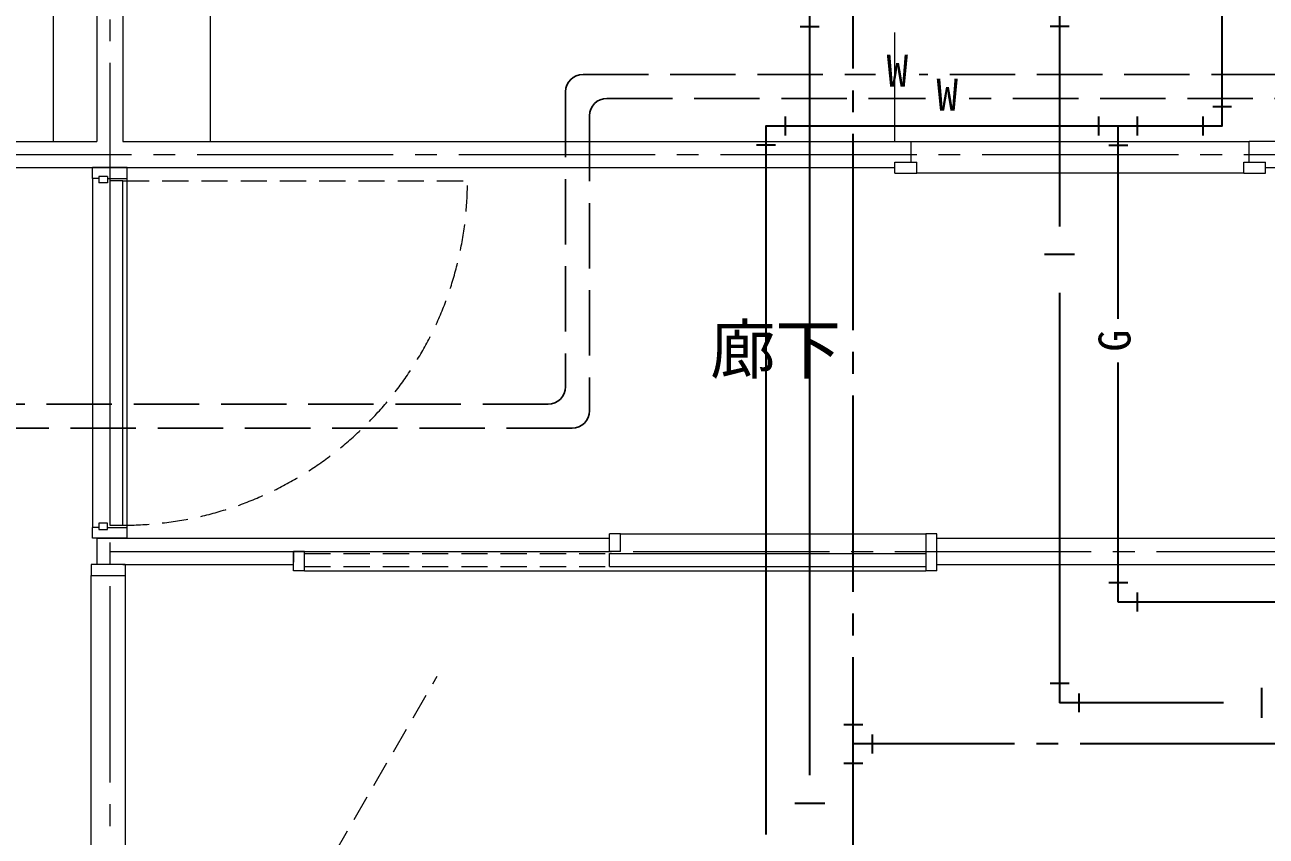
# Model space of a CAD drawing. Units: millimetres at full size, sheet at 1:50; details may follow other scales. Extents: x -9674 to 9699, y -6794 to 6791.
# Drawn here: x -1087 to 1759, y -1044 to 817 of the extents above; entities that cross this region are included whole.
import ezdxf
from ezdxf.enums import TextEntityAlignment as Align

# ---------------------------------------------------------------- set-up
doc = ezdxf.new("R2010")
doc.units = ezdxf.units.MM
doc.header["$LTSCALE"] = 50
for name, pattern in [('CHAIN1', [8, 5, -1, 1, -1]), ('CHAIN2', [12, 9, -1, 1, -1]), ('DASHED1', [1.8, 1.2, -0.6]), ('DASHED3', [4, 3, -1])]:
    doc.linetypes.add(name, pattern=pattern)
for name, color, linetype, lineweight in [('1-0_芯', 134, 'DASHED1', 9), ('1-2_間仕切', 134, 'Continuous', 9), ('1-3_建具', 134, 'Continuous', 9), ('1-4_仕上げ', 134, 'Continuous', 9), ('1-5_設備', 134, 'Continuous', 9), ('1-D_記号', 134, 'CHAIN1', 9), ('2-2', 5, 'DASHED3', 25), ('2-3_建具', 4, 'Continuous', 35), ('2-9_金物', 1, 'CHAIN2', 35), ('2-A_文字', 6, 'Continuous', 35), ('2-C', 2, 'DASHED1', 25)]:
    doc.layers.add(name, color=color, linetype=linetype, lineweight=lineweight)
doc.layers.add('1-A_文字', color=134, linetype='Continuous')
doc.styles.add('ＭＳ ゴシック', font='')
doc.styles.get('ＭＳ ゴシック').set_extended_font_data('MS Gothic')

msp = doc.modelspace()

# ---------------------------------------------------------------- linework, layer by layer
at = {"layer": '1-0_芯', "linetype": 'CHAIN2'}
for p, q in [((-892.5, 4329.12), (-892.5, -3890.88)), ((-8492.5, 519.12), (3087.5, 519.12)), ((-892.5, -390.88), (2687.5, -390.88))]:
    msp.add_line(p, q, dxfattribs=at)
at = {"layer": '1-2_間仕切'}
for p, q in [((-922.5, 3204.12), (-922.5, 549.12)), ((-862.5, 1839.12), (-862.5, 549.12)), ((-1332.5, 549.12), (-922.5, 549.12)), ((-862.5, 549.12), (945, 549.12)), ((945, 501.62), (945, 549.12)), ((1720, 501.62), (1720, 549.12)), ((2260, 549.12), (1720, 549.12)), ((-1332.5, 489.12), (907.5, 489.12)), ((1757.5, 489.12), (2312.5, 489.12)), ((-922.5, -360.88), (253.5, -360.88)), ((-922.5, -360.88), (-922.5, -420.88)), ((1003.5, -360.88), (1887.5, -360.88)), ((-446.5, -390.88), (253.5, -390.88)), ((-862.5, -420.88), (-471.5, -420.88)), ((1003.5, -420.88), (1857.5, -420.88))]:
    msp.add_line(p, q, dxfattribs=at)
at = {"layer": '1-3_建具'}
for p, q in [((945, 549.12), (1720, 549.12)), ((-932.5, 464.12), (-932.5, 489.12)), ((907.5, 476.62), (907.5, 501.62)), ((907.5, 501.62), (957.5, 501.62)), ((957.5, 476.62), (957.5, 501.62)), ((1707.5, 476.62), (1707.5, 501.62)), ((1707.5, 501.62), (1757.5, 501.62)), ((1757.5, 476.62), (1757.5, 501.62)), ((-917.5, 464.12), (-932.5, 464.12)), ((-932.5, 464.12), (-932.5, -335.88)), ((-917.5, 469.12), (-917.5, 454.12)), ((-897.5, 469.12), (-917.5, 469.12)), ((-897.5, 469.12), (-897.5, 454.12)), ((-897.5, 464.12), (-852.5, 464.12)), ((-862.5, 459.12), (-892.5, 459.12)), ((-892.5, 459.12), (-892.5, -330.88)), ((-862.5, -330.88), (-862.5, 459.12)), ((907.5, 476.62), (957.5, 476.62)), ((1707.5, 476.62), (957.5, 476.62)), ((1707.5, 476.62), (1757.5, 476.62)), ((-897.5, 454.12), (-917.5, 454.12)), ((-932.5, -360.88), (-932.5, -335.88)), ((-917.5, -335.88), (-932.5, -335.88)), ((-917.5, -325.88), (-917.5, -340.88)), ((-897.5, -325.88), (-917.5, -325.88)), ((-917.5, -340.88), (-897.5, -340.88)), ((-897.5, -340.88), (-897.5, -325.88)), ((-892.5, -330.88), (-862.5, -330.88)), ((-852.5, -360.88), (-852.5, -335.88)), ((-852.5, -360.88), (-932.5, -360.88)), ((253.5, -390.88), (253.5, -350.88)), ((278.5, -350.88), (253.5, -350.88)), ((1003.5, -350.88), (978.5, -350.88)), ((978.5, -350.88), (978.5, -415.88)), ((1003.5, -435.88), (1003.5, -350.88)), ((-446.5, -435.88), (-446.5, -390.88)), ((278.5, -390.88), (253.5, -390.88)), ((253.5, -425.88), (253.5, -395.88)), ((253.5, -395.88), (978.5, -395.88)), ((978.5, -395.88), (978.5, -425.88)), ((978.5, -395.88), (978.5, -425.88)), ((978.5, -395.88), (978.5, -435.88)), ((-935, -420.88), (-935, -445.88)), ((-857, -420.88), (-935, -420.88)), ((-857, -420.88), (-857, -445.88)), ((253.5, -425.88), (978.5, -425.88)), ((-935, -445.88), (-857, -445.88)), ((-935, -1845.88), (-935, -445.88)), ((-857, -445.88), (-857, -1845.88)), ((-446.5, -435.88), (-471.5, -435.88)), ((-446.5, -435.88), (978.5, -435.88)), ((1003.5, -435.88), (978.5, -435.88))]:
    msp.add_line(p, q, dxfattribs=at)
at = {"layer": '1-3_建具', "linetype": 'DASHED1'}
for p, q in [((-862.5, 459.12), (-72.5, 459.12)), ((-446.5, -395.88), (253.5, -395.88)), ((-446.5, -425.88), (253.5, -425.88))]:
    msp.add_line(p, q, dxfattribs=at)
at = {"layer": '1-3_建具'}
for points in [[(-852.5, 464.12), (-852.5, 489.12), (-932.5, 489.12)], [(-897.5, -335.88), (-852.5, -335.88), (-852.5, 464.12)], [(278.5, -390.88), (278.5, -350.88), (978.5, -350.88)], [(-446.5, -435.88), (-446.5, -390.88), (-471.5, -390.88)], [(-471.5, -435.88), (-471.5, -390.88), (-471.5, -415.88)]]:
    msp.add_lwpolyline(points, dxfattribs=at)
at = {"layer": '1-3_建具', "linetype": 'DASHED1'}
msp.add_arc((-862.5, 459.12), 790, 270, 360, dxfattribs=at)
at = {"layer": '1-4_仕上げ'}
msp.add_line((-1022.5, 2274.12), (-1022.5, 549.12), dxfattribs=at)
at = {"layer": '1-5_設備'}
msp.add_line((-662.5, 1839.12), (-662.5, 549.12), dxfattribs=at)
at = {"layer": '1-D_記号'}
msp.add_line((907.5, 549.12), (907.5, 1839.12), dxfattribs=at)
at = {"layer": '2-2'}
for p, q in [((192.39, 702.92), (863.31, 702.92)), ((1983.14, 702.92), (963.31, 702.92)), ((152.39, 662.92), (152.39, -13.56)), ((247.34, 647.96), (977.67, 647.96)), ((1928.19, 647.96), (1077.67, 647.96)), ((207.34, 607.96), (207.34, -68.52)), ((112.39, -53.56), (-3443.76, -53.56)), ((167.34, -108.52), (-3329.41, -108.52))]:
    msp.add_line(p, q, dxfattribs=at)
at = {"layer": '2-2', "linetype": 'Continuous'}
for centre, start, end in [((192.39, 662.92), 90, 180), ((247.34, 607.96), 90, 180), ((112.39, -13.56), 270, 0), ((167.34, -68.52), 270, 0)]:
    msp.add_arc(centre, 40, start, end, dxfattribs=at)
at = {"layer": '2-3_建具'}
for p, q in [((1636.2, 628.93), (1679.4, 628.93)), ((656.4, 563.03), (656.4, 606.23)), ((1375.39, 563.03), (1375.39, 606.23)), ((1463.98, 563.03), (1463.98, 606.23)), ((1613.51, 606.23), (1613.51, 563.03)), ((1419.68, 142.27), (1419.68, 584.63)), ((633.7, 540.34), (590.5, 540.34)), ((1398.08, 540.34), (1441.28, 540.34)), ((1419.68, -507.15), (1419.68, 42.27)), ((1441.28, -462.85), (1398.08, -462.85)), ((2506.61, -507.15), (1419.68, -507.15)), ((1463.98, -528.75), (1463.98, -485.55))]:
    msp.add_line(p, q, dxfattribs=at)
msp.add_lwpolyline([(612.1, -1039.96), (612.1, 584.63), (1657.8, 584.63), (1657.8, 1345.55)], dxfattribs=at)
at = {"layer": '2-9_金物'}
for p, q in [((812.1, -2283.7), (812.1, 1377.72)), ((790.5, -788.18), (833.7, -788.18)), ((856.4, -854.07), (856.4, -810.87)), ((2382.09, -832.47), (812.1, -832.47)), ((790.5, -876.77), (833.7, -876.77))]:
    msp.add_line(p, q, dxfattribs=at)
at = {"layer": '2-A_文字'}
for p, q in [((712.1, -904.46), (712.1, 856.65)), ((690.5, 812.35), (733.7, 812.35)), ((1306.68, 812.35), (1263.48, 812.35)), ((1319.5, 289.87), (1250.67, 289.87)), ((1285.08, 201.96), (1285.08, -738.34)), ((1306.68, -694.05), (1263.48, -694.05)), ((1748.54, -772.76), (1748.54, -703.93)), ((1660.64, -738.34), (1285.08, -738.34)), ((1329.38, -716.74), (1329.38, -759.94)), ((746.52, -968.97), (677.69, -968.97))]:
    msp.add_line(p, q, dxfattribs=at)
msp.add_lwpolyline([(2276.93, 1153.46), (1285.08, 1153.46), (1285.08, 354.37)], dxfattribs=at)
at = {"layer": '2-C', "color": 7, "lineweight": 9}
msp.add_line((-1052.29, -2253.2), (-142.25, -676.97), dxfattribs=at)

# ---------------------------------------------------------------- texts
at = {"layer": '1-A_文字', "style": 'ＭＳ ゴシック'}
msp.add_text('廊下', height=110, dxfattribs=at).set_placement((483.82, -15.75), align=Align.BOTTOM_LEFT)
at = {"layer": '2-2', "color": 7, "style": 'ＭＳ ゴシック'}
for p in [(888.31, 652.92), (1002.67, 597.96)]:
    msp.add_text('W', height=73.31, dxfattribs=at).set_placement(p, align=Align.BOTTOM_LEFT)
at = {"layer": '2-3_建具', "color": 7, "style": 'ＭＳ ゴシック'}
msp.add_text('G', height=73.31, rotation=90, dxfattribs=at).set_placement((1469.68, 67.27), align=Align.BOTTOM_LEFT)

doc.saveas('drawing.dxf')
